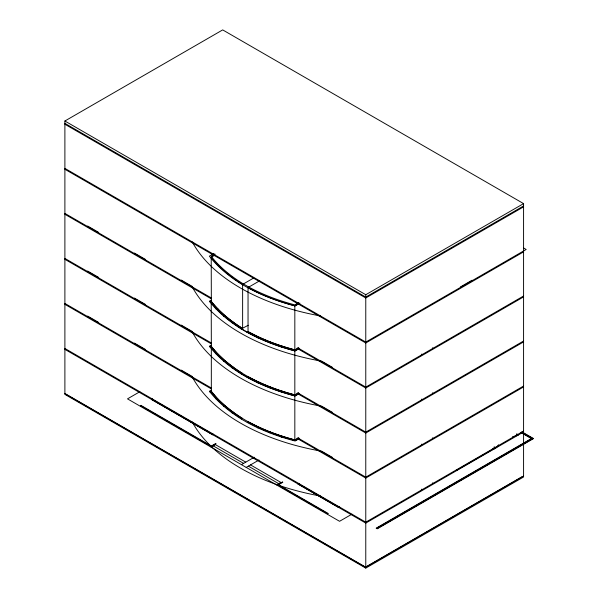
<?xml version="1.0" encoding="UTF-8"?>
<svg xmlns="http://www.w3.org/2000/svg" width="598" height="598" viewBox="0 0 598 598"><rect width="100%" height="100%" fill="white"/><g stroke="black" fill="none" stroke-linecap="round" stroke-linejoin="round"><path stroke-width="0.9" d="M214.966 255.092L211.214 257.252L211.341 301.541A175.573 101.368 0 0 0 242.354 328.347L248.222 325.282M365.774 522.174L64.89 348.462L64.89 349.367L365.774 523.078L365.774 522.174L523.579 431.068M297.019 438.364L365.774 478.056L365.774 477.152L523.579 386.046M297.019 393.342L365.774 433.034L365.774 432.13L523.579 341.024M297.019 348.313L365.774 388.005L365.774 387.108L523.579 296.003M365.774 342.086L64.89 168.374L64.89 169.271L365.774 342.983L365.774 342.086L526.173 249.478L523.751 248.073M281.516 347.004L282.204 346.22L294.829 349.905L298.746 347.64M247.161 332.383L247.251 332.428A170.109 98.214 0 0 0 293.812 350.607L294.612 349.845M281.516 392.026L282.204 391.242M294.5 394.837A168.576 97.332 0 0 1 248.26 376.785L247.251 377.45A170.109 98.214 0 0 0 293.812 395.629L294.612 394.867M281.516 437.056L282.204 436.263M294.5 439.859A168.576 97.332 0 0 1 248.26 421.807L247.251 422.48A170.109 98.214 0 0 0 293.812 440.651L294.612 439.889M269.399 342.706L270.206 341.951L282.204 346.22M281.135 346.885L281.942 346.13M269.399 387.728L270.206 386.973M281.135 391.907L281.942 391.152L294.829 394.927L298.671 392.707M269.399 432.75L270.206 431.995M281.135 436.929L281.942 436.174L294.829 439.949L298.768 437.676M257.955 337.833L258.867 337.123L270.206 341.951M257.955 382.855L258.867 382.144M257.955 427.884L258.867 427.166M247.251 332.428L248.26 331.763A168.576 97.332 0 0 0 294.5 349.815M64.89 121.005L222.695 29.9L523.579 203.612L523.579 476.995L365.774 568.1L64.89 394.388L64.89 121.005L365.774 294.717L523.579 203.612M214.009 253.492L209.382 256.161A177.105 102.251 0 0 0 241.188 283.901L247.251 287.406A170.109 98.214 0 0 0 295.165 305.937L299.949 303.171M215.086 254.12L211.214 256.355A175.573 101.368 0 0 0 242.31 283.295L248.334 286.786M246.981 332.279L241.188 328.922A177.105 102.251 0 0 1 209.973 301.938L209.382 301.183L210.563 300.502L211.647 301.13L211.214 301.377C219.952 312.238 230.865 321.119 242.624 328.519L242.624 284.394L253.821 277.928M258.785 337.085L248.043 331.643L248.043 287.518L259.233 281.06M139.842 391.735L127.494 398.866L339.559 521.299L351.908 514.175M298.851 302.558L294.829 304.875A168.576 97.332 0 0 1 248.305 286.763M248.043 287.518A168.584 97.332 0 0 0 294.829 305.78L298.746 303.515M152.191 398.866L151.324 399.367L212.843 434.881L213.71 434.38M152.625 399.113L152.191 399.367L212.843 434.38L213.277 434.133M523.579 205.951L365.774 297.064L64.89 123.352M523.579 206.856L365.774 297.961L64.89 124.249M295.808 349.965L298.185 348.589M242.444 373.429L242.354 373.369A175.573 101.368 0 0 1 211.341 346.563L211.214 302.282A175.58 101.368 0 0 0 242.624 329.416A168.576 97.332 0 0 0 294.829 350.802L298.671 348.582M299.164 348.649L295.165 350.959L293.812 350.607M460.325 286.995L472.024 280.238M365.774 342.983L523.579 251.878M295.808 394.986L298.185 393.611M217.059 354.046C226.179 363.345 236.666 371.231 248.043 377.562A168.584 97.332 0 0 0 294.829 395.824L298.768 393.551M299.164 393.671L295.165 395.981L293.812 395.629M211.109 447.14L215.437 444.635L245.763 462.149M365.774 388.005L523.579 296.9M241.435 464.646L254.24 457.253M246.197 467.397L259.009 460.004M295.808 440.008L298.185 438.633M299.164 438.7L295.165 441.003L293.812 440.651M365.774 433.034L523.579 341.921M276.523 484.911L280.858 482.407L250.532 464.9M298.619 483.408L297.752 483.909L338.692 507.545L339.559 507.044M299.052 483.655L298.619 483.909L338.692 507.044L339.126 506.798M365.774 478.056L523.579 386.943M365.774 523.078L523.579 431.973M376.493 528.37L532.026 438.573L521.299 432.384M376.927 528.617L532.893 438.573L521.733 432.13M522.166 476.651L365.341 567.203L64.457 393.491M523.579 476.09L365.774 567.203L64.89 393.491M241.188 328.922L242.354 328.347M231.949 367.71L233.25 367.239L224.908 360.609L217.567 353.665L216.199 354.061L217.717 353.814L211.214 346.399L211.647 346.152L210.563 345.524L209.382 346.205L209.973 346.96A177.105 102.251 0 0 0 241.188 373.944L242.354 373.369M242.354 418.391A175.573 101.368 0 0 1 211.341 391.585L211.647 391.174L210.563 390.546L209.382 391.234L209.973 391.982A177.105 102.251 0 0 0 241.188 418.966L242.444 418.45M231.949 412.732L233.25 412.261M223.6 361.072L224.908 360.609M248.192 421.769C237.04 415.565 226.709 407.896 217.717 398.844L216.341 399.232M223.6 406.094L224.908 405.631M209.973 301.938L211.341 301.541M209.973 346.96L211.341 346.563M209.973 391.982L211.341 391.585M216.199 399.083L217.567 398.687M281.86 346.608L294.156 350.211M281.86 391.638L294.156 395.233M281.86 436.66L294.156 440.255M269.803 342.325L281.538 346.504M269.803 387.355L281.538 391.533M269.803 432.376L281.538 436.555M281.942 391.152C264.727 385.396 247.908 377.936 233.183 367.194M281.942 436.174L269.952 431.898L258.628 427.062L248.043 421.687M270.034 341.884L269.16 342.609M270.034 386.906L269.16 387.631M270.034 431.935L269.16 432.66M258.411 337.481L269.496 342.206M258.411 382.503L269.496 387.235M258.411 427.525L269.496 432.257M258.71 337.048L257.731 337.728M258.71 382.07L257.731 382.75M258.71 427.092L257.731 427.779M247.759 332.099L258.119 337.347M247.759 377.121L258.119 382.369M247.759 422.143L258.119 427.391M432.489 347.842L433.139 348.215M421.657 354.091L422.308 354.465M522.061 431.943L533.543 438.573L377.256 528.804L376.172 528.176L531.375 438.573L520.978 432.571M516.822 433.924L518.376 434.821A11.026 6.369 0 0 1 512.628 436.577M516.388 434.17L517.943 435.067M432.489 392.864L433.139 393.237M421.657 399.113L422.308 399.486M494.292 446.93L495.847 447.827M493.858 447.177L495.413 448.074A11.026 6.369 0 0 0 498.455 444.755M493.253 448.575L494.12 449.076M492.819 448.829L493.253 449.076L457.507 469.714L457.074 469.46M87.637 226.029L98.685 232.405M134.423 253.044L145.471 259.42M181.216 280.051L192.264 286.435M321.365 360.968L332.413 367.344M211.557 298.073L64.89 213.396L64.89 214.293L211.288 298.821M297.834 347.879L365.774 387.108M297.647 348.275L298.731 348.903M295.263 349.651L296.346 350.279M432.489 437.885L433.139 438.259M421.657 444.135L422.308 444.516M456.64 469.714L457.507 470.215M87.637 271.051L98.685 277.427M134.423 298.066L145.471 304.442M181.216 325.08L192.264 331.456M321.365 405.99L332.413 412.373M211.557 343.095L64.89 258.418L64.89 259.323L211.288 343.843M297.834 392.908L365.774 432.13M297.647 393.297L298.731 393.925M295.263 394.673L296.346 395.3M432.489 482.907L433.139 483.281M241.54 374.161L246.981 377.308M421.657 489.157L422.308 489.538M87.637 316.073L98.685 322.449M134.423 343.088L145.471 349.464M181.216 370.102L192.264 376.478M321.365 451.019L332.413 457.395M211.557 388.117L64.89 303.44L64.89 304.345L211.288 388.864M297.834 437.93L365.774 477.152M297.647 438.319L298.731 438.947M295.263 439.694L296.346 440.322M241.54 419.191L246.981 422.33M213.277 445.891L243.603 463.398M248.364 466.148L278.69 483.655M232.794 322.599L241.771 328.638M232.794 367.621L241.771 373.66M232.794 412.642L241.771 418.682M233.31 367.284L232.121 367.845M233.31 412.306L232.121 412.867M224.459 315.991L232.562 322.427M224.459 361.013L232.562 367.449M224.459 406.042L232.562 412.478M224.96 360.654L223.757 361.207M224.96 405.683L223.757 406.229M217.059 309.024L224.25 315.819M217.059 399.068L224.25 405.863M210.66 301.736L216.88 308.837M210.66 346.758L216.88 353.867M210.66 391.787L216.88 398.888M217.717 354.719L211.326 347.236L211.326 391.361L217.717 398.844M365.774 294.717L365.774 568.1M294.829 305.78L294.829 349.905M294.829 350.802L294.829 394.927M294.829 395.824L294.829 439.949M320.498 315.946A195.015 112.596 0 0 1 192.264 241.906M320.498 360.968A195.015 112.596 0 0 1 192.264 286.935M320.498 405.99A195.015 112.596 0 0 1 192.264 331.957M320.498 451.019A195.015 112.596 0 0 1 192.264 376.979M320.498 496.041A195.015 112.596 0 0 1 192.264 422.001M242.624 284.394A175.58 101.368 0 0 1 211.214 257.252M140.926 405.369L140.493 405.616L211.326 446.512L216.087 443.761L215.654 443.514L211.326 446.011L140.926 405.369M282.376 482.033L277.607 484.784L327.861 513.794L328.295 513.547L278.474 484.784L282.809 482.28L282.376 482.033M233.377 322.307L231.949 322.688L233.377 322.307M225.072 315.729L223.6 316.05L225.072 315.729M217.717 308.792L216.199 309.039L217.717 308.792"/></g></svg>
